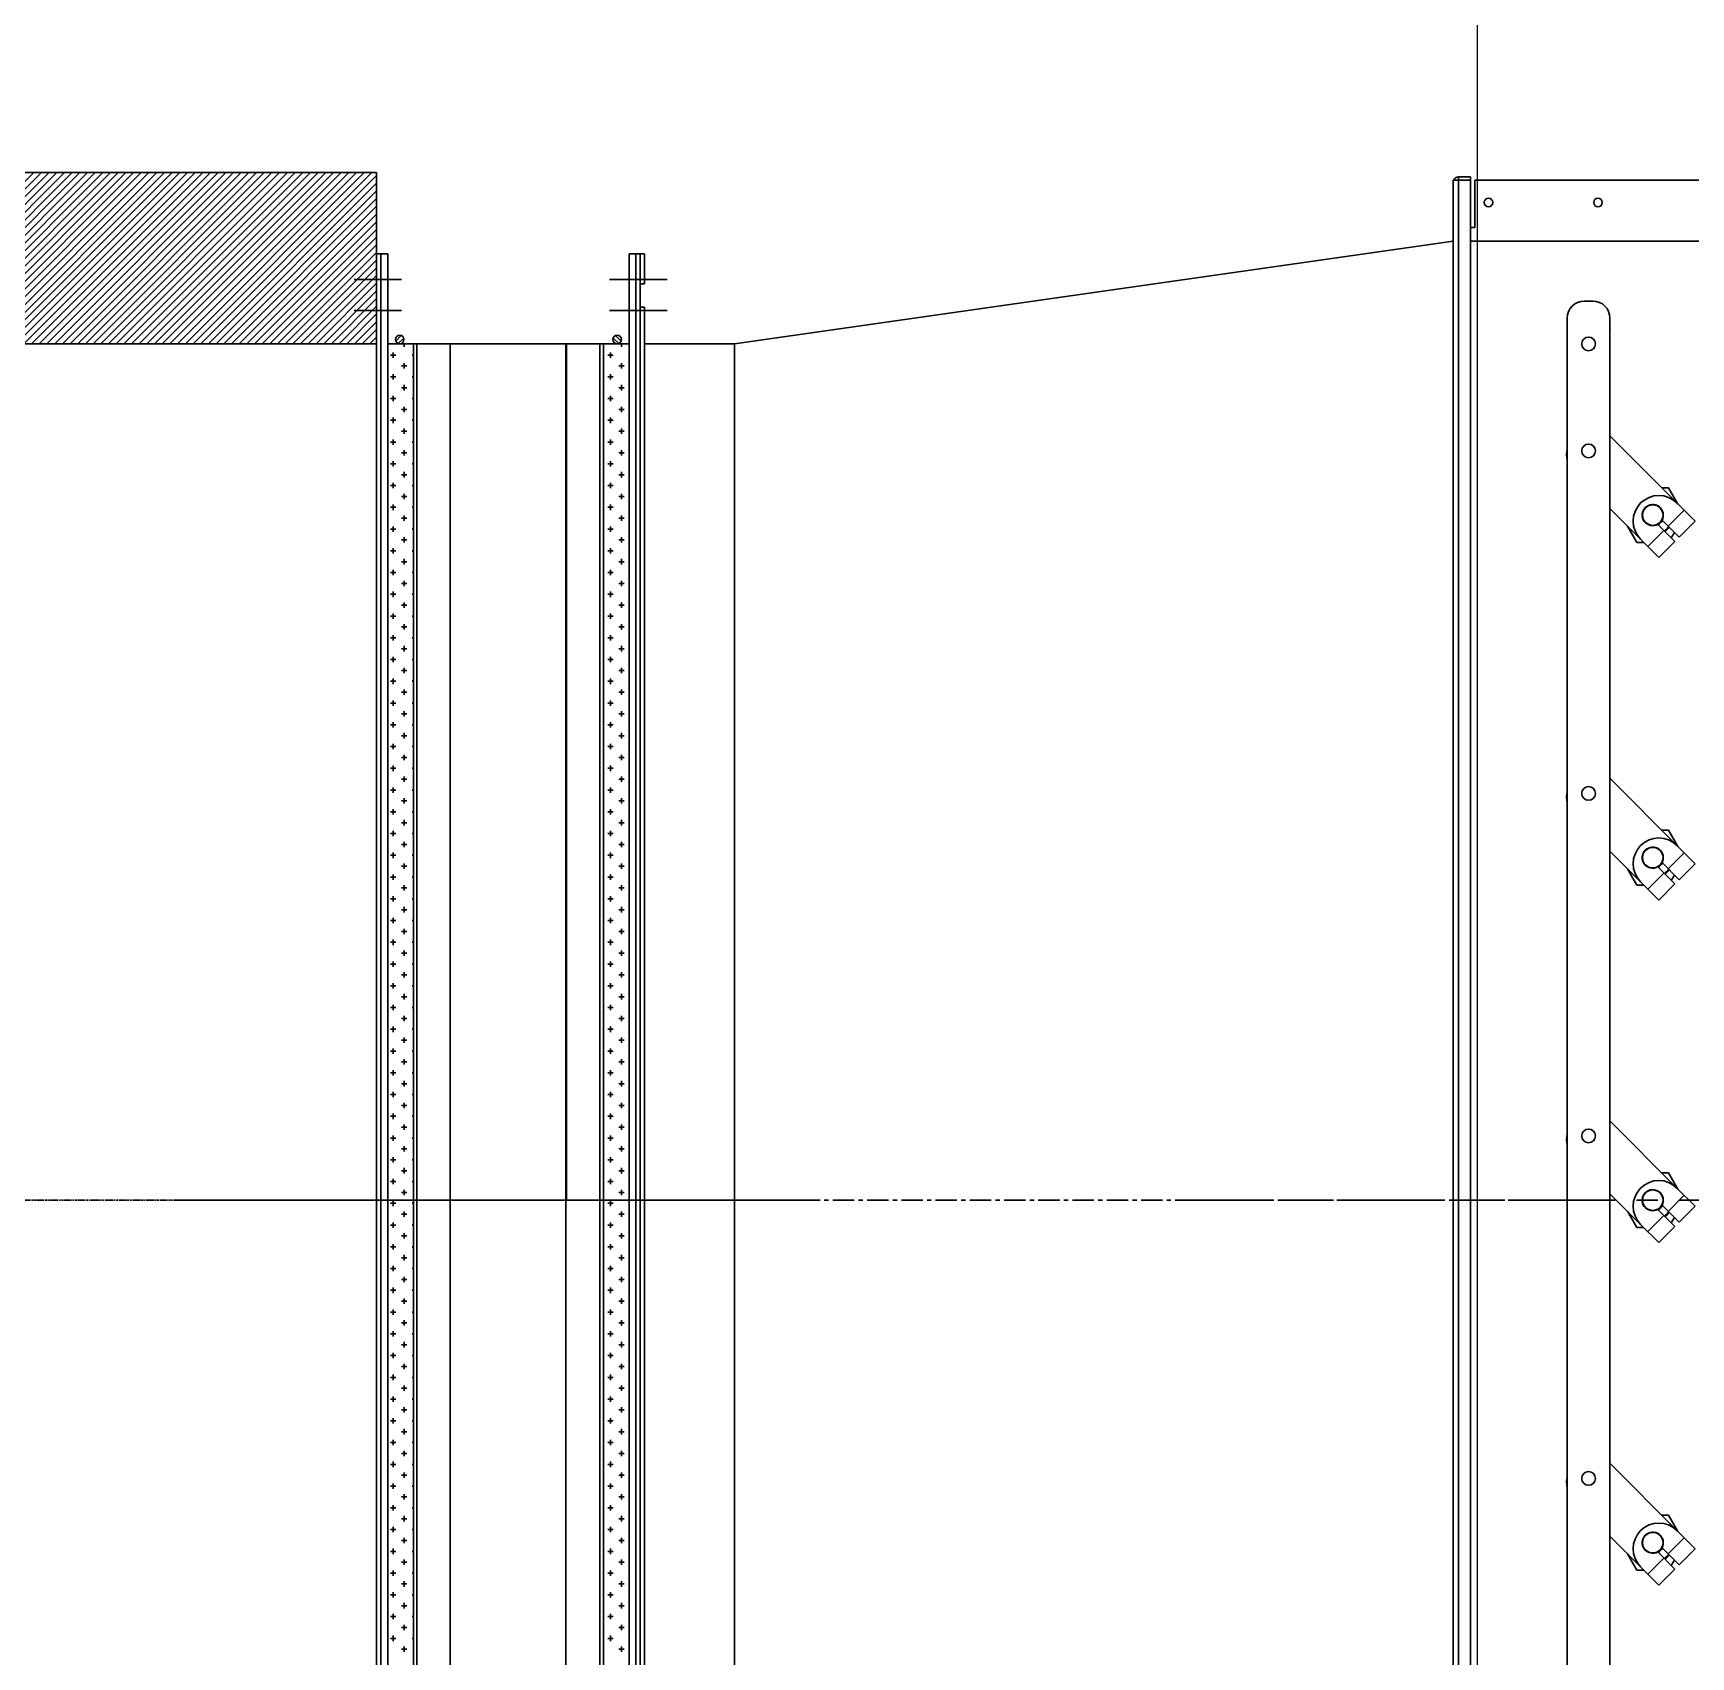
# Model space of a CAD drawing. Header units: millimetres. Extents: x -379292 to 1221486, y 92049 to 447512.
# Drawn here: x 182004 to 182973, y 273618 to 274566 of the extents above; entities that cross this region are included whole.
import ezdxf

# ---------------------------------------------------------------- set-up
doc = ezdxf.new("R2010")
doc.units = ezdxf.units.MM
doc.linetypes.add('CENTER', pattern=[2, 1.25, -0.25, 0.25, -0.25])
doc.linetypes.add('PHANTOM', pattern=[0.8, 0.45, -0.05, 0.1, -0.05, 0.1, -0.05])
doc.layers.add('05_WALL', color=3, linetype='Continuous')
doc.layers.add('_Systemair', color=3, linetype='Continuous', lineweight=30)
doc.layers.add('_Systemair Ventilation Equipments', color=7, linetype='Continuous', lineweight=30)

# ---------------------------------------------------------------- blocks, each defined once
blk = doc.blocks.new('GFL 1000')
at = {"layer": '_Systemair Ventilation Equipments'}
for p, q in [((9522.706, 3733.756), (9522.706, 3735.506)), ((9522.956, 3735.506), (9522.706, 3735.506)), ((9522.956, 3735.506), (9522.706, 3735.506)), ((9522.956, 3733.756), (9522.956, 3735.506)), ((9522.706, 3628.106), (9522.706, 3732.406)), ((9522.956, 3628.106), (9522.956, 3732.406)), ((9517.456, 3630.256), (9517.456, 3730.256)), ((9522.706, 3730.256), (9517.456, 3730.256))]:
    blk.add_line(p, q, dxfattribs=at)
at = {"layer": '_Systemair Ventilation Equipments', "linetype": 'CENTER'}
for p, q in [((9522.956, 3733.756), (9522.706, 3733.756)), ((9522.956, 3732.406), (9522.706, 3732.406))]:
    blk.add_line(p, q, dxfattribs=at)
at = {"layer": '_Systemair Ventilation Equipments', "color": 2, "linetype": 'CENTER'}
blk.add_line((9513.525, 3680.256), (9529.164, 3680.256), dxfattribs=at)
blk = doc.blocks.new('RSA 1000')
at = {"layer": '_Systemair Ventilation Equipments'}
for p, q in [((9723.068, 3740.256), (9623.068, 3740.256)), ((9623.068, 3740.256), (9623.068, 3620.256))]:
    blk.add_line(p, q, dxfattribs=at)
at = {"layer": '_Systemair Ventilation Equipments', "color": 7, "linetype": 'Continuous'}
for p, q in [((9623.068, 3740.256), (9623.068, 3730.256)), ((9623.068, 3730.256), (9723.068, 3730.256))]:
    blk.add_line(p, q, dxfattribs=at)
at = {"layer": '_Systemair Ventilation Equipments', "color": 3, "linetype": 'Continuous'}
for p, q in [((9632.894, 3730.256), (9623.068, 3740.082)), ((9633.343, 3730.256), (9623.343, 3740.256)), ((9633.792, 3730.256), (9623.792, 3740.256)), ((9634.241, 3730.256), (9624.241, 3740.256)), ((9634.69, 3730.256), (9624.69, 3740.256)), ((9635.139, 3730.256), (9625.139, 3740.256)), ((9635.588, 3730.256), (9625.588, 3740.256)), ((9636.037, 3730.256), (9626.037, 3740.256)), ((9636.486, 3730.256), (9626.486, 3740.256)), ((9636.935, 3730.256), (9626.935, 3740.256)), ((9637.385, 3730.256), (9627.385, 3740.256)), ((9637.834, 3730.256), (9627.834, 3740.256)), ((9638.283, 3730.256), (9628.283, 3740.256)), ((9638.732, 3730.256), (9628.732, 3740.256)), ((9639.181, 3730.256), (9629.181, 3740.256)), ((9639.63, 3730.256), (9629.63, 3740.256)), ((9640.079, 3730.256), (9630.079, 3740.256)), ((9640.528, 3730.256), (9630.528, 3740.256)), ((9640.977, 3730.256), (9630.977, 3740.256)), ((9641.426, 3730.256), (9631.426, 3740.256)), ((9641.875, 3730.256), (9631.875, 3740.256)), ((9642.324, 3730.256), (9632.324, 3740.256)), ((9642.773, 3730.256), (9632.773, 3740.256)), ((9643.222, 3730.256), (9633.222, 3740.256)), ((9643.671, 3730.256), (9633.671, 3740.256)), ((9644.12, 3730.256), (9634.12, 3740.256)), ((9644.569, 3730.256), (9634.569, 3740.256)), ((9645.018, 3730.256), (9635.018, 3740.256)), ((9645.467, 3730.256), (9635.467, 3740.256)), ((9645.916, 3730.256), (9635.916, 3740.256)), ((9646.365, 3730.256), (9636.365, 3740.256)), ((9646.814, 3730.256), (9636.814, 3740.256)), ((9647.263, 3730.256), (9637.263, 3740.256)), ((9647.712, 3730.256), (9637.712, 3740.256)), ((9648.161, 3730.256), (9638.161, 3740.256)), ((9648.61, 3730.256), (9638.61, 3740.256)), ((9649.059, 3730.256), (9639.059, 3740.256)), ((9649.508, 3730.256), (9639.508, 3740.256)), ((9649.957, 3730.256), (9639.957, 3740.256)), ((9650.406, 3730.256), (9640.406, 3740.256)), ((9650.855, 3730.256), (9640.855, 3740.256)), ((9651.304, 3730.256), (9641.304, 3740.256)), ((9651.753, 3730.256), (9641.753, 3740.256)), ((9652.202, 3730.256), (9642.202, 3740.256)), ((9652.651, 3730.256), (9642.651, 3740.256)), ((9653.1, 3730.256), (9643.1, 3740.256)), ((9632.445, 3730.256), (9623.068, 3739.633)), ((9631.996, 3730.256), (9623.068, 3739.184)), ((9631.547, 3730.256), (9623.068, 3738.735)), ((9631.098, 3730.256), (9623.068, 3738.286)), ((9630.649, 3730.256), (9623.068, 3737.837)), ((9630.2, 3730.256), (9623.068, 3737.388)), ((9629.751, 3730.256), (9623.068, 3736.939)), ((9629.302, 3730.256), (9623.068, 3736.49)), ((9628.853, 3730.256), (9623.068, 3736.041)), ((9628.404, 3730.256), (9623.068, 3735.592)), ((9627.955, 3730.256), (9623.068, 3735.143)), ((9627.506, 3730.256), (9623.068, 3734.694)), ((9627.057, 3730.256), (9623.068, 3734.245)), ((9626.608, 3730.256), (9623.068, 3733.796)), ((9626.159, 3730.256), (9623.068, 3733.347)), ((9625.71, 3730.256), (9623.068, 3732.898)), ((9625.261, 3730.256), (9623.068, 3732.449)), ((9624.812, 3730.256), (9623.068, 3732)), ((9624.363, 3730.256), (9623.068, 3731.551)), ((9623.914, 3730.256), (9623.068, 3731.102)), ((9623.465, 3730.256), (9623.068, 3730.653))]:
    blk.add_line(p, q, dxfattribs=at)
at = {"layer": '_Systemair Ventilation Equipments', "color": 3, "linetype": 'PHANTOM'}
blk.add_line((9601.684, 3680.256), (9738.086, 3680.256), dxfattribs=at)
blk = doc.blocks.new('EVH 1000')
at = {"layer": '_Systemair Ventilation Equipments'}
for p, q in [((9874.527, 3625.006), (9874.527, 3735.506)), ((9875.177, 3735.506), (9874.527, 3735.506)), ((9875.177, 3735.506), (9874.527, 3735.506)), ((9874.777, 3625.006), (9874.777, 3735.506)), ((9875.177, 3735.506), (9875.177, 3625.006)), ((9889.277, 3735.506), (9889.277, 3625.006)), ((9889.277, 3735.506), (9889.927, 3735.506)), ((9889.277, 3735.506), (9889.927, 3735.506)), ((9889.677, 3625.006), (9889.677, 3735.506)), ((9889.927, 3625.006), (9889.927, 3735.506)), ((9872.953, 3734.006), (9876.322, 3734.006)), ((9888.479, 3734.006), (9891.246, 3734.006)), ((9872.953, 3732.206), (9876.322, 3732.206)), ((9888.479, 3732.206), (9891.246, 3732.206)), ((9875.177, 3730.256), (9889.277, 3730.256)), ((9875.968, 3730.739), (9875.644, 3730.415)), ((9876.11, 3730.597), (9875.786, 3730.273)), ((9876.677, 3730.256), (9876.677, 3630.106)), ((9876.877, 3730.256), (9876.877, 3630.106)), ((9878.827, 3680.256), (9878.827, 3730.256)), ((9878.877, 3730.256), (9878.877, 3630.106)), ((9885.627, 3730.256), (9885.627, 3630.106)), ((9885.627, 3680.256), (9885.627, 3730.256)), ((9887.577, 3730.256), (9887.577, 3630.106)), ((9887.777, 3730.256), (9887.777, 3630.106)), ((9888.344, 3730.597), (9888.668, 3730.273)), ((9888.486, 3730.739), (9888.81, 3730.415)), ((9875.621, 3730.206), (9875.621, 3730.078)), ((9876.415, 3729.601), (9876.098, 3729.601)), ((9876.256, 3729.76), (9876.256, 3729.443)), ((9887.845, 3729.601), (9887.778, 3729.601)), ((9888.321, 3730.206), (9888.321, 3730.078)), ((9889.115, 3729.601), (9888.798, 3729.601)), ((9888.956, 3729.76), (9888.956, 3729.443)), ((9875.78, 3728.966), (9875.463, 3728.966)), ((9875.621, 3729.125), (9875.621, 3728.808)), ((9876.415, 3728.331), (9876.098, 3728.331)), ((9876.256, 3728.49), (9876.256, 3728.173)), ((9887.845, 3728.331), (9887.779, 3728.331)), ((9888.48, 3728.966), (9888.163, 3728.966)), ((9888.321, 3729.125), (9888.321, 3728.808)), ((9889.115, 3728.331), (9888.798, 3728.331)), ((9888.956, 3728.49), (9888.956, 3728.173)), ((9875.78, 3727.696), (9875.463, 3727.696)), ((9875.621, 3727.855), (9875.621, 3727.538)), ((9888.48, 3727.696), (9888.163, 3727.696)), ((9888.321, 3727.855), (9888.321, 3727.538)), ((9875.78, 3726.426), (9875.463, 3726.426)), ((9875.621, 3726.585), (9875.621, 3726.268)), ((9876.415, 3727.061), (9876.098, 3727.061)), ((9876.256, 3727.22), (9876.256, 3726.903)), ((9887.845, 3727.061), (9887.78, 3727.061)), ((9888.48, 3726.426), (9888.163, 3726.426)), ((9888.321, 3726.585), (9888.321, 3726.268)), ((9889.115, 3727.061), (9888.798, 3727.061)), ((9888.956, 3727.22), (9888.956, 3726.903)), ((9876.415, 3725.791), (9876.098, 3725.791)), ((9876.256, 3725.95), (9876.256, 3725.633)), ((9887.845, 3725.791), (9887.782, 3725.791)), ((9889.115, 3725.791), (9888.798, 3725.791)), ((9888.956, 3725.95), (9888.956, 3725.633)), ((9875.78, 3725.156), (9875.463, 3725.156)), ((9875.621, 3725.315), (9875.621, 3724.998)), ((9876.415, 3724.521), (9876.098, 3724.521)), ((9876.256, 3724.68), (9876.256, 3724.363)), ((9887.845, 3724.521), (9887.783, 3724.521)), ((9888.48, 3725.156), (9888.163, 3725.156)), ((9888.321, 3725.315), (9888.321, 3724.998)), ((9889.115, 3724.521), (9888.798, 3724.521)), ((9888.956, 3724.68), (9888.956, 3724.363)), ((9875.78, 3723.886), (9875.463, 3723.886)), ((9875.621, 3724.045), (9875.621, 3723.728)), ((9888.48, 3723.886), (9888.163, 3723.886)), ((9888.321, 3724.045), (9888.321, 3723.728)), ((9875.78, 3722.616), (9875.463, 3722.616)), ((9875.621, 3722.775), (9875.621, 3722.458)), ((9876.415, 3723.251), (9876.098, 3723.251)), ((9876.256, 3723.41), (9876.256, 3723.093)), ((9887.845, 3723.251), (9887.784, 3723.251)), ((9888.48, 3722.616), (9888.163, 3722.616)), ((9888.321, 3722.775), (9888.321, 3722.458)), ((9889.115, 3723.251), (9888.798, 3723.251)), ((9888.956, 3723.41), (9888.956, 3723.093)), ((9876.415, 3721.981), (9876.098, 3721.981)), ((9876.256, 3722.14), (9876.256, 3721.823)), ((9887.845, 3721.981), (9887.785, 3721.981)), ((9889.115, 3721.981), (9888.798, 3721.981)), ((9888.956, 3722.14), (9888.956, 3721.823)), ((9875.78, 3721.346), (9875.463, 3721.346)), ((9875.621, 3721.505), (9875.621, 3721.188)), ((9876.415, 3720.711), (9876.098, 3720.711)), ((9876.256, 3720.87), (9876.256, 3720.553)), ((9887.845, 3720.711), (9887.787, 3720.711)), ((9888.48, 3721.346), (9888.163, 3721.346)), ((9888.321, 3721.505), (9888.321, 3721.188)), ((9889.115, 3720.711), (9888.798, 3720.711)), ((9888.956, 3720.87), (9888.956, 3720.553)), ((9875.78, 3720.076), (9875.463, 3720.076)), ((9875.621, 3720.235), (9875.621, 3719.918)), ((9876.256, 3719.6), (9876.256, 3719.283)), ((9888.48, 3720.076), (9888.163, 3720.076)), ((9888.321, 3720.235), (9888.321, 3719.918)), ((9888.956, 3719.6), (9888.956, 3719.283)), ((9875.78, 3718.806), (9875.463, 3718.806)), ((9875.621, 3718.965), (9875.621, 3718.648)), ((9876.415, 3719.441), (9876.098, 3719.441)), ((9887.845, 3719.441), (9887.788, 3719.441)), ((9888.48, 3718.806), (9888.163, 3718.806)), ((9888.321, 3718.965), (9888.321, 3718.648)), ((9889.115, 3719.441), (9888.798, 3719.441)), ((9875.621, 3717.695), (9875.621, 3717.378)), ((9876.415, 3718.171), (9876.098, 3718.171)), ((9876.256, 3718.33), (9876.256, 3718.013)), ((9887.845, 3718.171), (9887.789, 3718.171)), ((9888.321, 3717.695), (9888.321, 3717.378)), ((9889.115, 3718.171), (9888.798, 3718.171)), ((9888.956, 3718.33), (9888.956, 3718.013)), ((9875.78, 3717.536), (9875.463, 3717.536)), ((9876.415, 3716.901), (9876.098, 3716.901)), ((9876.256, 3717.06), (9876.256, 3716.743)), ((9887.845, 3716.901), (9887.791, 3716.901)), ((9888.48, 3717.536), (9888.163, 3717.536)), ((9889.115, 3716.901), (9888.798, 3716.901)), ((9888.956, 3717.06), (9888.956, 3716.743)), ((9875.78, 3716.266), (9875.463, 3716.266)), ((9875.621, 3716.425), (9875.621, 3716.108)), ((9876.256, 3715.79), (9876.256, 3715.473)), ((9888.48, 3716.266), (9888.163, 3716.266)), ((9888.321, 3716.425), (9888.321, 3716.108)), ((9888.956, 3715.79), (9888.956, 3715.473)), ((9875.78, 3714.996), (9875.463, 3714.996)), ((9875.621, 3715.155), (9875.621, 3714.838)), ((9876.415, 3715.631), (9876.098, 3715.631)), ((9887.845, 3715.631), (9887.792, 3715.631)), ((9888.48, 3714.996), (9888.163, 3714.996)), ((9888.321, 3715.155), (9888.321, 3714.838)), ((9889.115, 3715.631), (9888.798, 3715.631)), ((9875.621, 3713.885), (9875.621, 3713.568)), ((9876.415, 3714.361), (9876.098, 3714.361)), ((9876.256, 3714.52), (9876.256, 3714.203)), ((9887.845, 3714.361), (9887.793, 3714.361)), ((9888.321, 3713.885), (9888.321, 3713.568)), ((9889.115, 3714.361), (9888.798, 3714.361)), ((9888.956, 3714.52), (9888.956, 3714.203)), ((9875.78, 3713.726), (9875.463, 3713.726)), ((9876.415, 3713.091), (9876.098, 3713.091)), ((9876.256, 3713.25), (9876.256, 3712.933)), ((9887.845, 3713.091), (9887.794, 3713.091)), ((9888.48, 3713.726), (9888.163, 3713.726)), ((9889.115, 3713.091), (9888.798, 3713.091)), ((9888.956, 3713.25), (9888.956, 3712.933)), ((9875.78, 3712.456), (9875.463, 3712.456)), ((9875.621, 3712.615), (9875.621, 3712.298)), ((9876.256, 3711.98), (9876.256, 3711.663)), ((9888.48, 3712.456), (9888.163, 3712.456)), ((9888.321, 3712.615), (9888.321, 3712.298)), ((9888.956, 3711.98), (9888.956, 3711.663)), ((9875.78, 3711.186), (9875.463, 3711.186)), ((9875.621, 3711.345), (9875.621, 3711.028)), ((9876.415, 3711.821), (9876.098, 3711.821)), ((9887.845, 3711.821), (9887.796, 3711.821)), ((9888.48, 3711.186), (9888.163, 3711.186)), ((9888.321, 3711.345), (9888.321, 3711.028)), ((9889.115, 3711.821), (9888.798, 3711.821)), ((9875.78, 3709.916), (9875.463, 3709.916)), ((9875.621, 3710.075), (9875.621, 3709.758)), ((9876.415, 3710.551), (9876.098, 3710.551)), ((9876.256, 3710.71), (9876.256, 3710.393)), ((9887.845, 3710.551), (9887.797, 3710.551)), ((9888.48, 3709.916), (9888.163, 3709.916)), ((9888.321, 3710.075), (9888.321, 3709.758)), ((9889.115, 3710.551), (9888.798, 3710.551)), ((9888.956, 3710.71), (9888.956, 3710.393)), ((9876.415, 3709.281), (9876.098, 3709.281)), ((9876.256, 3709.44), (9876.256, 3709.123)), ((9887.845, 3709.281), (9887.798, 3709.281)), ((9889.115, 3709.281), (9888.798, 3709.281)), ((9888.956, 3709.44), (9888.956, 3709.123)), ((9875.78, 3708.646), (9875.463, 3708.646)), ((9875.621, 3708.805), (9875.621, 3708.488)), ((9876.415, 3708.011), (9876.098, 3708.011)), ((9876.256, 3708.17), (9876.256, 3707.853)), ((9887.845, 3708.011), (9887.799, 3708.011)), ((9888.48, 3708.646), (9888.163, 3708.646)), ((9888.321, 3708.805), (9888.321, 3708.488)), ((9889.115, 3708.011), (9888.798, 3708.011)), ((9888.956, 3708.17), (9888.956, 3707.853)), ((9875.78, 3707.376), (9875.463, 3707.376)), ((9875.621, 3707.535), (9875.621, 3707.218)), ((9888.48, 3707.376), (9888.163, 3707.376)), ((9888.321, 3707.535), (9888.321, 3707.218)), ((9875.78, 3706.106), (9875.463, 3706.106)), ((9875.621, 3706.265), (9875.621, 3705.948)), ((9876.415, 3706.741), (9876.098, 3706.741)), ((9876.256, 3706.9), (9876.256, 3706.583)), ((9887.845, 3706.741), (9887.801, 3706.741)), ((9888.48, 3706.106), (9888.163, 3706.106)), ((9888.321, 3706.265), (9888.321, 3705.948)), ((9889.115, 3706.741), (9888.798, 3706.741)), ((9888.956, 3706.9), (9888.956, 3706.583)), ((9876.415, 3705.471), (9876.098, 3705.471)), ((9876.256, 3705.63), (9876.256, 3705.313)), ((9887.845, 3705.471), (9887.802, 3705.471)), ((9889.115, 3705.471), (9888.798, 3705.471)), ((9888.956, 3705.63), (9888.956, 3705.313)), ((9875.78, 3704.836), (9875.463, 3704.836)), ((9875.621, 3704.995), (9875.621, 3704.678)), ((9876.415, 3704.201), (9876.098, 3704.201)), ((9876.256, 3704.36), (9876.256, 3704.043)), ((9887.845, 3704.201), (9887.803, 3704.201)), ((9888.48, 3704.836), (9888.163, 3704.836)), ((9888.321, 3704.995), (9888.321, 3704.678)), ((9889.115, 3704.201), (9888.798, 3704.201)), ((9888.956, 3704.36), (9888.956, 3704.043)), ((9875.78, 3703.566), (9875.463, 3703.566)), ((9875.621, 3703.725), (9875.621, 3703.408)), ((9888.48, 3703.566), (9888.163, 3703.566)), ((9888.321, 3703.725), (9888.321, 3703.408)), ((9875.78, 3702.296), (9875.463, 3702.296)), ((9875.621, 3702.455), (9875.621, 3702.138)), ((9876.415, 3702.931), (9876.098, 3702.931)), ((9876.256, 3703.09), (9876.256, 3702.773)), ((9887.845, 3702.931), (9887.804, 3702.931)), ((9888.48, 3702.296), (9888.163, 3702.296)), ((9888.321, 3702.455), (9888.321, 3702.138)), ((9889.115, 3702.931), (9888.798, 3702.931)), ((9888.956, 3703.09), (9888.956, 3702.773)), ((9875.621, 3701.185), (9875.621, 3700.868)), ((9876.415, 3701.661), (9876.098, 3701.661)), ((9876.256, 3701.82), (9876.256, 3701.503)), ((9887.845, 3701.661), (9887.806, 3701.661)), ((9888.321, 3701.185), (9888.321, 3700.868)), ((9889.115, 3701.661), (9888.798, 3701.661)), ((9888.956, 3701.82), (9888.956, 3701.503)), ((9875.78, 3701.026), (9875.463, 3701.026)), ((9876.415, 3700.391), (9876.098, 3700.391)), ((9876.256, 3700.55), (9876.256, 3700.233)), ((9887.845, 3700.391), (9887.807, 3700.391)), ((9888.48, 3701.026), (9888.163, 3701.026)), ((9889.115, 3700.391), (9888.798, 3700.391)), ((9888.956, 3700.55), (9888.956, 3700.233)), ((9875.78, 3699.756), (9875.463, 3699.756)), ((9875.621, 3699.915), (9875.621, 3699.598)), ((9876.256, 3699.28), (9876.256, 3698.963)), ((9888.48, 3699.756), (9888.163, 3699.756)), ((9888.321, 3699.915), (9888.321, 3699.598)), ((9888.956, 3699.28), (9888.956, 3698.963)), ((9875.78, 3698.486), (9875.463, 3698.486)), ((9875.621, 3698.645), (9875.621, 3698.328)), ((9876.415, 3699.121), (9876.098, 3699.121)), ((9887.845, 3699.121), (9887.808, 3699.121)), ((9888.48, 3698.486), (9888.163, 3698.486)), ((9888.321, 3698.645), (9888.321, 3698.328)), ((9889.115, 3699.121), (9888.798, 3699.121)), ((9875.145, 3697.851), (9875.145, 3697.851)), ((9875.621, 3697.375), (9875.621, 3697.058)), ((9876.415, 3697.851), (9876.098, 3697.851)), ((9876.256, 3698.01), (9876.256, 3697.693)), ((9887.845, 3697.851), (9887.81, 3697.851)), ((9888.321, 3697.375), (9888.321, 3697.058)), ((9889.115, 3697.851), (9888.798, 3697.851)), ((9888.956, 3698.01), (9888.956, 3697.693)), ((9875.145, 3696.581), (9875.144, 3696.581)), ((9875.78, 3697.216), (9875.463, 3697.216)), ((9876.415, 3696.581), (9876.098, 3696.581)), ((9876.256, 3696.74), (9876.256, 3696.423)), ((9887.845, 3696.581), (9887.811, 3696.581)), ((9888.48, 3697.216), (9888.163, 3697.216)), ((9889.115, 3696.581), (9888.798, 3696.581)), ((9888.956, 3696.74), (9888.956, 3696.423)), ((9875.78, 3695.946), (9875.463, 3695.946)), ((9875.621, 3696.105), (9875.621, 3695.788)), ((9876.256, 3695.47), (9876.256, 3695.153)), ((9888.48, 3695.946), (9888.163, 3695.946)), ((9888.321, 3696.105), (9888.321, 3695.788)), ((9888.956, 3695.47), (9888.956, 3695.153)), ((9875.145, 3695.311), (9875.142, 3695.311)), ((9875.78, 3694.676), (9875.463, 3694.676)), ((9875.621, 3694.835), (9875.621, 3694.518)), ((9876.415, 3695.311), (9876.098, 3695.311)), ((9887.845, 3695.311), (9887.812, 3695.311)), ((9888.48, 3694.676), (9888.163, 3694.676)), ((9888.321, 3694.835), (9888.321, 3694.518)), ((9889.115, 3695.311), (9888.798, 3695.311)), ((9875.145, 3694.041), (9875.141, 3694.041)), ((9875.621, 3693.565), (9875.621, 3693.248)), ((9876.415, 3694.041), (9876.098, 3694.041)), ((9876.256, 3694.2), (9876.256, 3693.883)), ((9887.845, 3694.041), (9887.813, 3694.041)), ((9888.321, 3693.565), (9888.321, 3693.248)), ((9889.115, 3694.041), (9888.798, 3694.041)), ((9888.956, 3694.2), (9888.956, 3693.883)), ((9875.145, 3692.771), (9875.14, 3692.771)), ((9875.78, 3693.406), (9875.463, 3693.406)), ((9876.415, 3692.771), (9876.098, 3692.771)), ((9876.256, 3692.93), (9876.256, 3692.613)), ((9887.845, 3692.771), (9887.815, 3692.771)), ((9888.48, 3693.406), (9888.163, 3693.406)), ((9889.115, 3692.771), (9888.798, 3692.771)), ((9888.956, 3692.93), (9888.956, 3692.613)), ((9875.145, 3691.501), (9875.138, 3691.501)), ((9875.78, 3692.136), (9875.463, 3692.136)), ((9875.621, 3692.295), (9875.621, 3691.978)), ((9876.415, 3691.501), (9876.098, 3691.501)), ((9876.256, 3691.66), (9876.256, 3691.343)), ((9887.845, 3691.501), (9887.816, 3691.501)), ((9888.48, 3692.136), (9888.163, 3692.136)), ((9888.321, 3692.295), (9888.321, 3691.978)), ((9889.115, 3691.501), (9888.798, 3691.501)), ((9888.956, 3691.66), (9888.956, 3691.343)), ((9875.78, 3690.866), (9875.463, 3690.866)), ((9875.621, 3691.025), (9875.621, 3690.708)), ((9888.48, 3690.866), (9888.163, 3690.866)), ((9888.321, 3691.025), (9888.321, 3690.708)), ((9875.145, 3690.231), (9875.137, 3690.231)), ((9875.78, 3689.596), (9875.463, 3689.596)), ((9875.621, 3689.755), (9875.621, 3689.438)), ((9876.415, 3690.231), (9876.098, 3690.231)), ((9876.256, 3690.39), (9876.256, 3690.073)), ((9887.845, 3690.231), (9887.817, 3690.231)), ((9888.48, 3689.596), (9888.163, 3689.596)), ((9888.321, 3689.755), (9888.321, 3689.438)), ((9889.115, 3690.231), (9888.798, 3690.231)), ((9888.956, 3690.39), (9888.956, 3690.073)), ((9875.145, 3688.961), (9875.136, 3688.961)), ((9876.415, 3688.961), (9876.098, 3688.961)), ((9876.256, 3689.12), (9876.256, 3688.803)), ((9887.845, 3688.961), (9887.818, 3688.961)), ((9889.115, 3688.961), (9888.798, 3688.961)), ((9888.956, 3689.12), (9888.956, 3688.803)), ((9875.145, 3687.691), (9875.135, 3687.691)), ((9875.78, 3688.326), (9875.463, 3688.326)), ((9875.621, 3688.485), (9875.621, 3688.168)), ((9876.415, 3687.691), (9876.098, 3687.691)), ((9876.256, 3687.85), (9876.256, 3687.533)), ((9887.845, 3687.691), (9887.82, 3687.691)), ((9888.48, 3688.326), (9888.163, 3688.326)), ((9888.321, 3688.485), (9888.321, 3688.168)), ((9889.115, 3687.691), (9888.798, 3687.691)), ((9888.956, 3687.85), (9888.956, 3687.533)), ((9875.78, 3687.056), (9875.463, 3687.056)), ((9875.621, 3687.215), (9875.621, 3686.898)), ((9888.48, 3687.056), (9888.163, 3687.056)), ((9888.321, 3687.215), (9888.321, 3686.898)), ((9875.145, 3686.421), (9875.133, 3686.421)), ((9875.78, 3685.786), (9875.463, 3685.786)), ((9875.621, 3685.945), (9875.621, 3685.628)), ((9876.415, 3686.421), (9876.098, 3686.421)), ((9876.256, 3686.58), (9876.256, 3686.263)), ((9887.845, 3686.421), (9887.821, 3686.421)), ((9888.48, 3685.786), (9888.163, 3685.786)), ((9888.321, 3685.945), (9888.321, 3685.628)), ((9889.115, 3686.421), (9888.798, 3686.421)), ((9888.956, 3686.58), (9888.956, 3686.263)), ((9875.145, 3685.151), (9875.132, 3685.151)), ((9876.415, 3685.151), (9876.098, 3685.151)), ((9876.256, 3685.31), (9876.256, 3684.993)), ((9887.845, 3685.151), (9887.822, 3685.151)), ((9889.115, 3685.151), (9888.798, 3685.151)), ((9888.956, 3685.31), (9888.956, 3684.993)), ((9875.145, 3683.881), (9875.131, 3683.881)), ((9875.78, 3684.516), (9875.463, 3684.516)), ((9875.621, 3684.675), (9875.621, 3684.358)), ((9876.415, 3683.881), (9876.098, 3683.881)), ((9876.256, 3684.04), (9876.256, 3683.723)), ((9887.845, 3683.881), (9887.824, 3683.881)), ((9888.48, 3684.516), (9888.163, 3684.516)), ((9888.321, 3684.675), (9888.321, 3684.358)), ((9889.115, 3683.881), (9888.798, 3683.881)), ((9888.956, 3684.04), (9888.956, 3683.723)), ((9875.78, 3683.246), (9875.463, 3683.246)), ((9875.621, 3683.405), (9875.621, 3683.088)), ((9888.48, 3683.246), (9888.163, 3683.246)), ((9888.321, 3683.405), (9888.321, 3683.088)), ((9875.145, 3682.611), (9875.13, 3682.611)), ((9875.78, 3681.976), (9875.463, 3681.976)), ((9875.621, 3682.135), (9875.621, 3681.818)), ((9876.415, 3682.611), (9876.098, 3682.611)), ((9876.256, 3682.77), (9876.256, 3682.453)), ((9887.845, 3682.611), (9887.825, 3682.611)), ((9888.48, 3681.976), (9888.163, 3681.976)), ((9888.321, 3682.135), (9888.321, 3681.818)), ((9889.115, 3682.611), (9888.798, 3682.611)), ((9888.956, 3682.77), (9888.956, 3682.453)), ((9875.145, 3681.341), (9875.128, 3681.341)), ((9875.621, 3680.865), (9875.621, 3680.548)), ((9876.415, 3681.341), (9876.098, 3681.341)), ((9876.256, 3681.5), (9876.256, 3681.183)), ((9887.845, 3681.341), (9887.826, 3681.341)), ((9888.321, 3680.865), (9888.321, 3680.548)), ((9889.115, 3681.341), (9888.798, 3681.341)), ((9888.956, 3681.5), (9888.956, 3681.183)), ((9875.145, 3680.071), (9875.127, 3680.071)), ((9875.78, 3680.706), (9875.463, 3680.706)), ((9876.415, 3680.071), (9876.098, 3680.071)), ((9876.256, 3680.23), (9876.256, 3679.913)), ((9887.845, 3680.071), (9887.827, 3680.071)), ((9888.48, 3680.706), (9888.163, 3680.706)), ((9889.115, 3680.071), (9888.798, 3680.071)), ((9888.956, 3680.23), (9888.956, 3679.913)), ((9875.78, 3679.436), (9875.463, 3679.436)), ((9875.621, 3679.595), (9875.621, 3679.278)), ((9876.256, 3678.96), (9876.256, 3678.643)), ((9888.48, 3679.436), (9888.163, 3679.436)), ((9888.321, 3679.595), (9888.321, 3679.278)), ((9888.956, 3678.96), (9888.956, 3678.643)), ((9875.145, 3678.801), (9875.129, 3678.801)), ((9875.78, 3678.166), (9875.463, 3678.166)), ((9875.621, 3678.325), (9875.621, 3678.008)), ((9876.415, 3678.801), (9876.098, 3678.801)), ((9887.845, 3678.801), (9887.826, 3678.801)), ((9888.48, 3678.166), (9888.163, 3678.166)), ((9888.321, 3678.325), (9888.321, 3678.008)), ((9889.115, 3678.801), (9888.798, 3678.801)), ((9875.145, 3677.531), (9875.13, 3677.531)), ((9875.621, 3677.055), (9875.621, 3676.738)), ((9876.415, 3677.531), (9876.098, 3677.531)), ((9876.256, 3677.69), (9876.256, 3677.373)), ((9887.845, 3677.531), (9887.824, 3677.531)), ((9888.321, 3677.055), (9888.321, 3676.738)), ((9889.115, 3677.531), (9888.798, 3677.531)), ((9888.956, 3677.69), (9888.956, 3677.373)), ((9875.145, 3676.261), (9875.131, 3676.261)), ((9875.78, 3676.896), (9875.463, 3676.896)), ((9876.415, 3676.261), (9876.098, 3676.261)), ((9876.256, 3676.42), (9876.256, 3676.103)), ((9887.845, 3676.261), (9887.823, 3676.261)), ((9888.48, 3676.896), (9888.163, 3676.896)), ((9889.115, 3676.261), (9888.798, 3676.261)), ((9888.956, 3676.42), (9888.956, 3676.103)), ((9875.78, 3675.626), (9875.463, 3675.626)), ((9875.621, 3675.785), (9875.621, 3675.468)), ((9876.256, 3675.15), (9876.256, 3674.833)), ((9888.48, 3675.626), (9888.163, 3675.626)), ((9888.321, 3675.785), (9888.321, 3675.468)), ((9888.956, 3675.15), (9888.956, 3674.833)), ((9875.145, 3674.991), (9875.132, 3674.991)), ((9875.78, 3674.356), (9875.463, 3674.356)), ((9875.621, 3674.515), (9875.621, 3674.198)), ((9876.415, 3674.991), (9876.098, 3674.991)), ((9887.845, 3674.991), (9887.822, 3674.991)), ((9888.48, 3674.356), (9888.163, 3674.356)), ((9888.321, 3674.515), (9888.321, 3674.198)), ((9889.115, 3674.991), (9888.798, 3674.991)), ((9875.145, 3673.721), (9875.134, 3673.721)), ((9875.621, 3673.245), (9875.621, 3672.928)), ((9876.415, 3673.721), (9876.098, 3673.721)), ((9876.256, 3673.88), (9876.256, 3673.563)), ((9887.845, 3673.721), (9887.821, 3673.721)), ((9888.321, 3673.245), (9888.321, 3672.928)), ((9889.115, 3673.721), (9888.798, 3673.721)), ((9888.956, 3673.88), (9888.956, 3673.563)), ((9875.145, 3672.451), (9875.135, 3672.451)), ((9875.78, 3673.086), (9875.463, 3673.086)), ((9876.415, 3672.451), (9876.098, 3672.451)), ((9876.256, 3672.61), (9876.256, 3672.293)), ((9887.845, 3672.451), (9887.819, 3672.451)), ((9888.48, 3673.086), (9888.163, 3673.086)), ((9889.115, 3672.451), (9888.798, 3672.451)), ((9888.956, 3672.61), (9888.956, 3672.293)), ((9875.145, 3671.181), (9875.136, 3671.181)), ((9875.78, 3671.816), (9875.463, 3671.816)), ((9875.621, 3671.975), (9875.621, 3671.658)), ((9876.415, 3671.181), (9876.098, 3671.181)), ((9876.256, 3671.34), (9876.256, 3671.023)), ((9887.845, 3671.181), (9887.818, 3671.181)), ((9888.48, 3671.816), (9888.163, 3671.816)), ((9888.321, 3671.975), (9888.321, 3671.658)), ((9889.115, 3671.181), (9888.798, 3671.181)), ((9888.956, 3671.34), (9888.956, 3671.023)), ((9875.78, 3670.546), (9875.463, 3670.546)), ((9875.621, 3670.705), (9875.621, 3670.388)), ((9888.48, 3670.546), (9888.163, 3670.546)), ((9888.321, 3670.705), (9888.321, 3670.388)), ((9875.145, 3669.911), (9875.138, 3669.911)), ((9875.78, 3669.276), (9875.463, 3669.276)), ((9875.621, 3669.435), (9875.621, 3669.118)), ((9876.415, 3669.911), (9876.098, 3669.911)), ((9876.256, 3670.07), (9876.256, 3669.753)), ((9887.845, 3669.911), (9887.817, 3669.911)), ((9888.48, 3669.276), (9888.163, 3669.276)), ((9888.321, 3669.435), (9888.321, 3669.118)), ((9889.115, 3669.911), (9888.798, 3669.911)), ((9888.956, 3670.07), (9888.956, 3669.753)), ((9875.145, 3668.641), (9875.139, 3668.641)), ((9876.415, 3668.641), (9876.098, 3668.641)), ((9876.256, 3668.8), (9876.256, 3668.483)), ((9887.845, 3668.641), (9887.816, 3668.641)), ((9889.115, 3668.641), (9888.798, 3668.641)), ((9888.956, 3668.8), (9888.956, 3668.483)), ((9875.145, 3667.371), (9875.14, 3667.371)), ((9875.78, 3668.006), (9875.463, 3668.006)), ((9875.621, 3668.165), (9875.621, 3667.848)), ((9876.415, 3667.371), (9876.098, 3667.371)), ((9876.256, 3667.53), (9876.256, 3667.213)), ((9887.845, 3667.371), (9887.814, 3667.371)), ((9888.48, 3668.006), (9888.163, 3668.006)), ((9888.321, 3668.165), (9888.321, 3667.848)), ((9889.115, 3667.371), (9888.798, 3667.371)), ((9888.956, 3667.53), (9888.956, 3667.213)), ((9875.78, 3666.736), (9875.463, 3666.736)), ((9875.621, 3666.895), (9875.621, 3666.578)), ((9888.48, 3666.736), (9888.163, 3666.736)), ((9888.321, 3666.895), (9888.321, 3666.578)), ((9875.145, 3666.101), (9875.141, 3666.101)), ((9875.78, 3665.466), (9875.463, 3665.466)), ((9875.621, 3665.625), (9875.621, 3665.308)), ((9876.415, 3666.101), (9876.098, 3666.101)), ((9876.256, 3666.26), (9876.256, 3665.943)), ((9887.845, 3666.101), (9887.813, 3666.101)), ((9888.48, 3665.466), (9888.163, 3665.466)), ((9888.321, 3665.625), (9888.321, 3665.308)), ((9889.115, 3666.101), (9888.798, 3666.101)), ((9888.956, 3666.26), (9888.956, 3665.943)), ((9875.145, 3664.831), (9875.143, 3664.831)), ((9876.415, 3664.831), (9876.098, 3664.831)), ((9876.256, 3664.99), (9876.256, 3664.673)), ((9887.845, 3664.831), (9887.812, 3664.831)), ((9889.115, 3664.831), (9888.798, 3664.831)), ((9888.956, 3664.99), (9888.956, 3664.673)), ((9875.145, 3663.561), (9875.144, 3663.561)), ((9875.78, 3664.196), (9875.463, 3664.196)), ((9875.621, 3664.355), (9875.621, 3664.038)), ((9876.415, 3663.561), (9876.098, 3663.561)), ((9876.256, 3663.72), (9876.256, 3663.403)), ((9887.845, 3663.561), (9887.811, 3663.561)), ((9888.48, 3664.196), (9888.163, 3664.196)), ((9888.321, 3664.355), (9888.321, 3664.038)), ((9889.115, 3663.561), (9888.798, 3663.561)), ((9888.956, 3663.72), (9888.956, 3663.403)), ((9875.78, 3662.926), (9875.463, 3662.926)), ((9875.621, 3663.085), (9875.621, 3662.768)), ((9876.256, 3662.45), (9876.256, 3662.133)), ((9888.48, 3662.926), (9888.163, 3662.926)), ((9888.321, 3663.085), (9888.321, 3662.768)), ((9888.956, 3662.45), (9888.956, 3662.133)), ((9875.145, 3662.291), (9875.145, 3662.291)), ((9875.78, 3661.656), (9875.463, 3661.656)), ((9875.621, 3661.815), (9875.621, 3661.498)), ((9876.415, 3662.291), (9876.098, 3662.291)), ((9887.845, 3662.291), (9887.809, 3662.291)), ((9888.48, 3661.656), (9888.163, 3661.656)), ((9888.321, 3661.815), (9888.321, 3661.498)), ((9889.115, 3662.291), (9888.798, 3662.291)), ((9875.621, 3660.545), (9875.621, 3660.228)), ((9876.415, 3661.021), (9876.098, 3661.021)), ((9876.256, 3661.18), (9876.256, 3660.863)), ((9887.845, 3661.021), (9887.808, 3661.021)), ((9888.321, 3660.545), (9888.321, 3660.228)), ((9889.115, 3661.021), (9888.798, 3661.021)), ((9888.956, 3661.18), (9888.956, 3660.863)), ((9875.78, 3660.386), (9875.463, 3660.386)), ((9876.415, 3659.751), (9876.098, 3659.751)), ((9876.256, 3659.91), (9876.256, 3659.593)), ((9887.845, 3659.751), (9887.807, 3659.751)), ((9888.48, 3660.386), (9888.163, 3660.386)), ((9889.115, 3659.751), (9888.798, 3659.751)), ((9888.956, 3659.91), (9888.956, 3659.593)), ((9875.78, 3659.116), (9875.463, 3659.116)), ((9875.621, 3659.275), (9875.621, 3658.958)), ((9876.256, 3658.64), (9876.256, 3658.323)), ((9888.48, 3659.116), (9888.163, 3659.116)), ((9888.321, 3659.275), (9888.321, 3658.958)), ((9888.956, 3658.64), (9888.956, 3658.323)), ((9875.78, 3657.846), (9875.463, 3657.846)), ((9875.621, 3658.005), (9875.621, 3657.688)), ((9876.415, 3658.481), (9876.098, 3658.481)), ((9887.845, 3658.481), (9887.805, 3658.481)), ((9888.48, 3657.846), (9888.163, 3657.846)), ((9888.321, 3658.005), (9888.321, 3657.688)), ((9889.115, 3658.481), (9888.798, 3658.481)), ((9875.621, 3656.735), (9875.621, 3656.418)), ((9876.415, 3657.211), (9876.098, 3657.211)), ((9876.256, 3657.37), (9876.256, 3657.053)), ((9887.845, 3657.211), (9887.804, 3657.211)), ((9888.321, 3656.735), (9888.321, 3656.418)), ((9889.115, 3657.211), (9888.798, 3657.211)), ((9888.956, 3657.37), (9888.956, 3657.053)), ((9875.78, 3656.576), (9875.463, 3656.576)), ((9876.415, 3655.941), (9876.098, 3655.941)), ((9876.256, 3656.1), (9876.256, 3655.783)), ((9887.845, 3655.941), (9887.803, 3655.941)), ((9888.48, 3656.576), (9888.163, 3656.576)), ((9889.115, 3655.941), (9888.798, 3655.941)), ((9888.956, 3656.1), (9888.956, 3655.783)), ((9875.78, 3655.306), (9875.463, 3655.306)), ((9875.621, 3655.465), (9875.621, 3655.148)), ((9876.256, 3654.83), (9876.256, 3654.513)), ((9888.48, 3655.306), (9888.163, 3655.306)), ((9888.321, 3655.465), (9888.321, 3655.148)), ((9888.956, 3654.83), (9888.956, 3654.513)), ((9875.78, 3654.036), (9875.463, 3654.036)), ((9875.621, 3654.195), (9875.621, 3653.878)), ((9876.415, 3654.671), (9876.098, 3654.671)), ((9887.845, 3654.671), (9887.802, 3654.671)), ((9888.48, 3654.036), (9888.163, 3654.036)), ((9888.321, 3654.195), (9888.321, 3653.878)), ((9889.115, 3654.671), (9888.798, 3654.671))]:
    blk.add_line(p, q, dxfattribs=at)
at = {"layer": '_Systemair Ventilation Equipments', "color": 2}
blk.add_line((9901.587, 3680.256), (9867.062, 3680.256), dxfattribs=at)
at = {"layer": '_Systemair Ventilation Equipments'}
for centre in [(9875.877, 3730.506), (9888.577, 3730.506)]:
    blk.add_circle(centre, 0.25, dxfattribs=at)
blk = doc.blocks.new('GDD 1000')
at = {"layer": '_Systemair Ventilation Equipments', "color": 1, "linetype": 'Continuous'}
for p, q in [((9688.886, 1438.183), (9709.686, 1438.183)), ((9709.686, 1438.183), (9709.686, 1435.423)), ((9709.936, 1438.383), (9709.936, 1438.183)), ((9710.636, 1438.383), (9709.936, 1438.383)), ((9709.936, 1438.183), (9709.936, 1319.333)), ((9709.936, 1438.183), (9710.936, 1438.183)), ((9710.636, 1438.383), (9710.636, 1438.183)), ((9710.636, 1438.183), (9710.636, 1319.333)), ((9710.936, 1438.183), (9710.936, 1319.333)), ((9709.936, 1435.423), (9709.686, 1435.423)), ((9709.936, 1434.633), (9688.636, 1434.633)), ((9703.284, 1431.131), (9702.784, 1431.131)), ((9701.784, 1430.131), (9701.784, 1331.131)), ((9704.284, 1331.131), (9704.284, 1430.131)), ((9701.761, 1423.229), (9697.872, 1419.34)), ((9698.362, 1420.233), (9697.813, 1419.281)), ((9698.765, 1420.233), (9698.362, 1420.233)), ((9696.811, 1418.279), (9697.872, 1419.34)), ((9697.448, 1418.916), (9698.385, 1417.979)), ((9699.993, 1417.219), (9701.784, 1419.009)), ((9696.811, 1418.279), (9697.748, 1417.342)), ((9697.748, 1417.342), (9698.745, 1418.34)), ((9697.996, 1417.095), (9698.993, 1418.092)), ((9698.632, 1417.731), (9699.569, 1416.794)), ((9700.21, 1417.033), (9700.76, 1417.985)), ((9697.996, 1417.095), (9698.933, 1416.158)), ((9698.024, 1417.618), (9698.205, 1417.305)), ((9698.933, 1416.158), (9699.993, 1417.219)), ((9699.807, 1417.033), (9700.21, 1417.033)), ((9701.761, 1403.229), (9697.872, 1399.34)), ((9696.811, 1398.279), (9697.872, 1399.34)), ((9698.362, 1400.233), (9697.813, 1399.281)), ((9698.765, 1400.233), (9698.362, 1400.233)), ((9697.448, 1398.916), (9698.385, 1397.979)), ((9699.993, 1397.219), (9701.784, 1399.009)), ((9696.811, 1398.279), (9697.748, 1397.342)), ((9697.748, 1397.342), (9698.745, 1398.34)), ((9697.996, 1397.095), (9698.993, 1398.092)), ((9698.024, 1397.618), (9698.205, 1397.305)), ((9698.632, 1397.731), (9699.569, 1396.794)), ((9700.21, 1397.033), (9700.76, 1397.985)), ((9697.996, 1397.095), (9698.933, 1396.158)), ((9698.933, 1396.158), (9699.993, 1397.219)), ((9699.807, 1397.033), (9700.21, 1397.033)), ((9701.761, 1383.229), (9697.872, 1379.34)), ((9698.362, 1380.233), (9697.813, 1379.281)), ((9698.765, 1380.233), (9698.362, 1380.233)), ((9696.811, 1378.279), (9697.872, 1379.34)), ((9699.993, 1377.219), (9701.784, 1379.009)), ((9696.811, 1378.279), (9697.748, 1377.342)), ((9697.448, 1378.916), (9698.385, 1377.979)), ((9697.748, 1377.342), (9698.745, 1378.34)), ((9697.996, 1377.095), (9698.993, 1378.092)), ((9697.996, 1377.095), (9698.933, 1376.158)), ((9698.024, 1377.618), (9698.205, 1377.305)), ((9698.632, 1377.731), (9699.569, 1376.794)), ((9698.933, 1376.158), (9699.993, 1377.219)), ((9700.21, 1377.033), (9700.76, 1377.985)), ((9699.807, 1377.033), (9700.21, 1377.033)), ((9701.761, 1363.229), (9697.872, 1359.34)), ((9698.362, 1360.233), (9697.813, 1359.281)), ((9698.765, 1360.233), (9698.362, 1360.233)), ((9696.811, 1358.279), (9697.872, 1359.34)), ((9697.448, 1358.916), (9698.385, 1357.979)), ((9699.993, 1357.219), (9701.784, 1359.009)), ((9696.811, 1358.279), (9697.748, 1357.342)), ((9697.748, 1357.342), (9698.745, 1358.34)), ((9697.996, 1357.095), (9698.993, 1358.092)), ((9698.632, 1357.731), (9699.569, 1356.794)), ((9700.21, 1357.033), (9700.76, 1357.985)), ((9697.996, 1357.095), (9698.933, 1356.158)), ((9698.024, 1357.618), (9698.205, 1357.305)), ((9698.933, 1356.158), (9699.993, 1357.219)), ((9699.807, 1357.033), (9700.21, 1357.033))]:
    blk.add_line(p, q, dxfattribs=at)
at = {"layer": '_Systemair Ventilation Equipments', "color": 1, "linetype": 'CENTER', "ltscale": 5}
blk.add_line((9681.489, 1378.633), (9726.64, 1378.633), dxfattribs=at)
at = {"layer": '_Systemair Ventilation Equipments', "color": 1, "linetype": 'Continuous'}
for centre, radius in [((9702.486, 1436.883), 0.25), ((9708.886, 1436.883), 0.25), ((9703.034, 1428.631), 0.4), ((9703.034, 1422.381), 0.4), ((9699.286, 1418.633), 0.6), ((9703.034, 1402.381), 0.4), ((9699.286, 1398.633), 0.6), ((9703.034, 1382.381), 0.4), ((9699.286, 1378.633), 0.6), ((9703.034, 1362.381), 0.4), ((9699.286, 1358.633), 0.6)]:
    blk.add_circle(centre, radius, dxfattribs=at)
for centre, radius, start, end in [((9710.636, 1438.083), 0.3, 19.29752, 90), ((9702.784, 1430.131), 1, 90, 180), ((9703.284, 1430.131), 1, 0, 90), ((9702.822, 1428.418), 1.5, 133.8159, 135), ((9702.822, 1422.168), 1.5, 133.8159, 135), ((9702.822, 1422.168), 1.5, 347.17422, 12.81599), ((9698.933, 1418.279), 1.5, 315, 135), ((9699.286, 1418.633), 0.615, 241.53212, 208.46788), ((9699.286, 1418.633), 1.2, 216.60851, 233.39149), ((9699.286, 1418.633), 1.15, 216.23793, 233.75615), ((9699.286, 1418.633), 0.65, 209.37688, 240.62316), ((9702.822, 1402.168), 1.5, 133.8159, 135), ((9702.822, 1402.168), 1.5, 347.17422, 12.81599), ((9698.933, 1398.279), 1.5, 315, 135), ((9699.286, 1398.633), 0.615, 241.53212, 208.46788), ((9699.286, 1398.633), 1.2, 216.60851, 233.39149), ((9699.286, 1398.633), 1.15, 216.23793, 233.75615), ((9699.286, 1398.633), 0.65, 209.37688, 240.62316), ((9702.822, 1382.168), 1.5, 133.8159, 135), ((9702.822, 1382.168), 1.5, 347.17422, 12.81599), ((9698.933, 1378.279), 1.5, 315, 135), ((9699.286, 1378.633), 0.615, 241.53212, 208.46788), ((9699.286, 1378.633), 0.65, 209.37688, 240.62316), ((9699.286, 1378.633), 1.2, 216.60851, 233.39149), ((9699.286, 1378.633), 1.15, 216.23793, 233.75615), ((9702.822, 1362.168), 1.5, 133.8159, 135), ((9702.822, 1362.168), 1.5, 347.17422, 12.81599), ((9698.933, 1358.279), 1.5, 315, 135), ((9699.286, 1358.633), 0.615, 241.53212, 208.46788), ((9699.286, 1358.633), 1.2, 216.60851, 233.39149), ((9699.286, 1358.633), 1.15, 216.23793, 233.75615), ((9699.286, 1358.633), 0.65, 209.37688, 240.62316)]:
    blk.add_arc(centre, radius, start, end, dxfattribs=at)
blk = doc.blocks.new('RED 1000')
at = {"layer": '_Systemair Ventilation Equipments', "color": 2}
for p, q in [((9805.334, 1434.633), (9805.334, 1322.633)), ((9847.334, 1428.633), (9805.334, 1434.633)), ((9847.334, 1428.633), (9847.334, 1328.633))]:
    blk.add_line(p, q, dxfattribs=at)
at = {"layer": '_Systemair Ventilation Equipments', "color": 2, "linetype": 'CENTER'}
blk.add_line((9796.329, 1378.633), (9868.515, 1378.633), dxfattribs=at)
blk = doc.blocks.new('wdsdfgf')
at = {"layer": '_Systemair Ventilation Equipments', "xscale": 10, "yscale": 10, "zscale": 10}
for name, p in [('RSA 1000', (1476.09, -21481.39)), ('GDD 1000', (-31.59, 1534.85)), ('RED 1000', (-975.57, 1534.85)), ('GFL 1000', (2323.22, -21481.39)), ('EVH 1000', (-1192.5, -21481.39))]:
    blk.add_blockref(name, p, dxfattribs=at)
blk = doc.blocks.new('OtoParkBodrumKatMimari')
at = {"layer": '05_WALL', "color": 8, "ltscale": 25}
blk.add_lwpolyline([(135300, 170800), (127100, 170800), (127100, 171000), (131200, 171000), (131200, 177300)], dxfattribs=at)
at = {"layer": '_Systemair', "color": 7, "xscale": -1}
blk.add_blockref('wdsdfgf', (228263.66, 157744.35), dxfattribs=at)

msp = doc.modelspace()

# ---------------------------------------------------------------- block references
at = {"color": 8}
msp.add_blockref('OtoParkBodrumKatMimari', (51648.05, 100818.76), dxfattribs=at)

doc.saveas('drawing.dxf')
